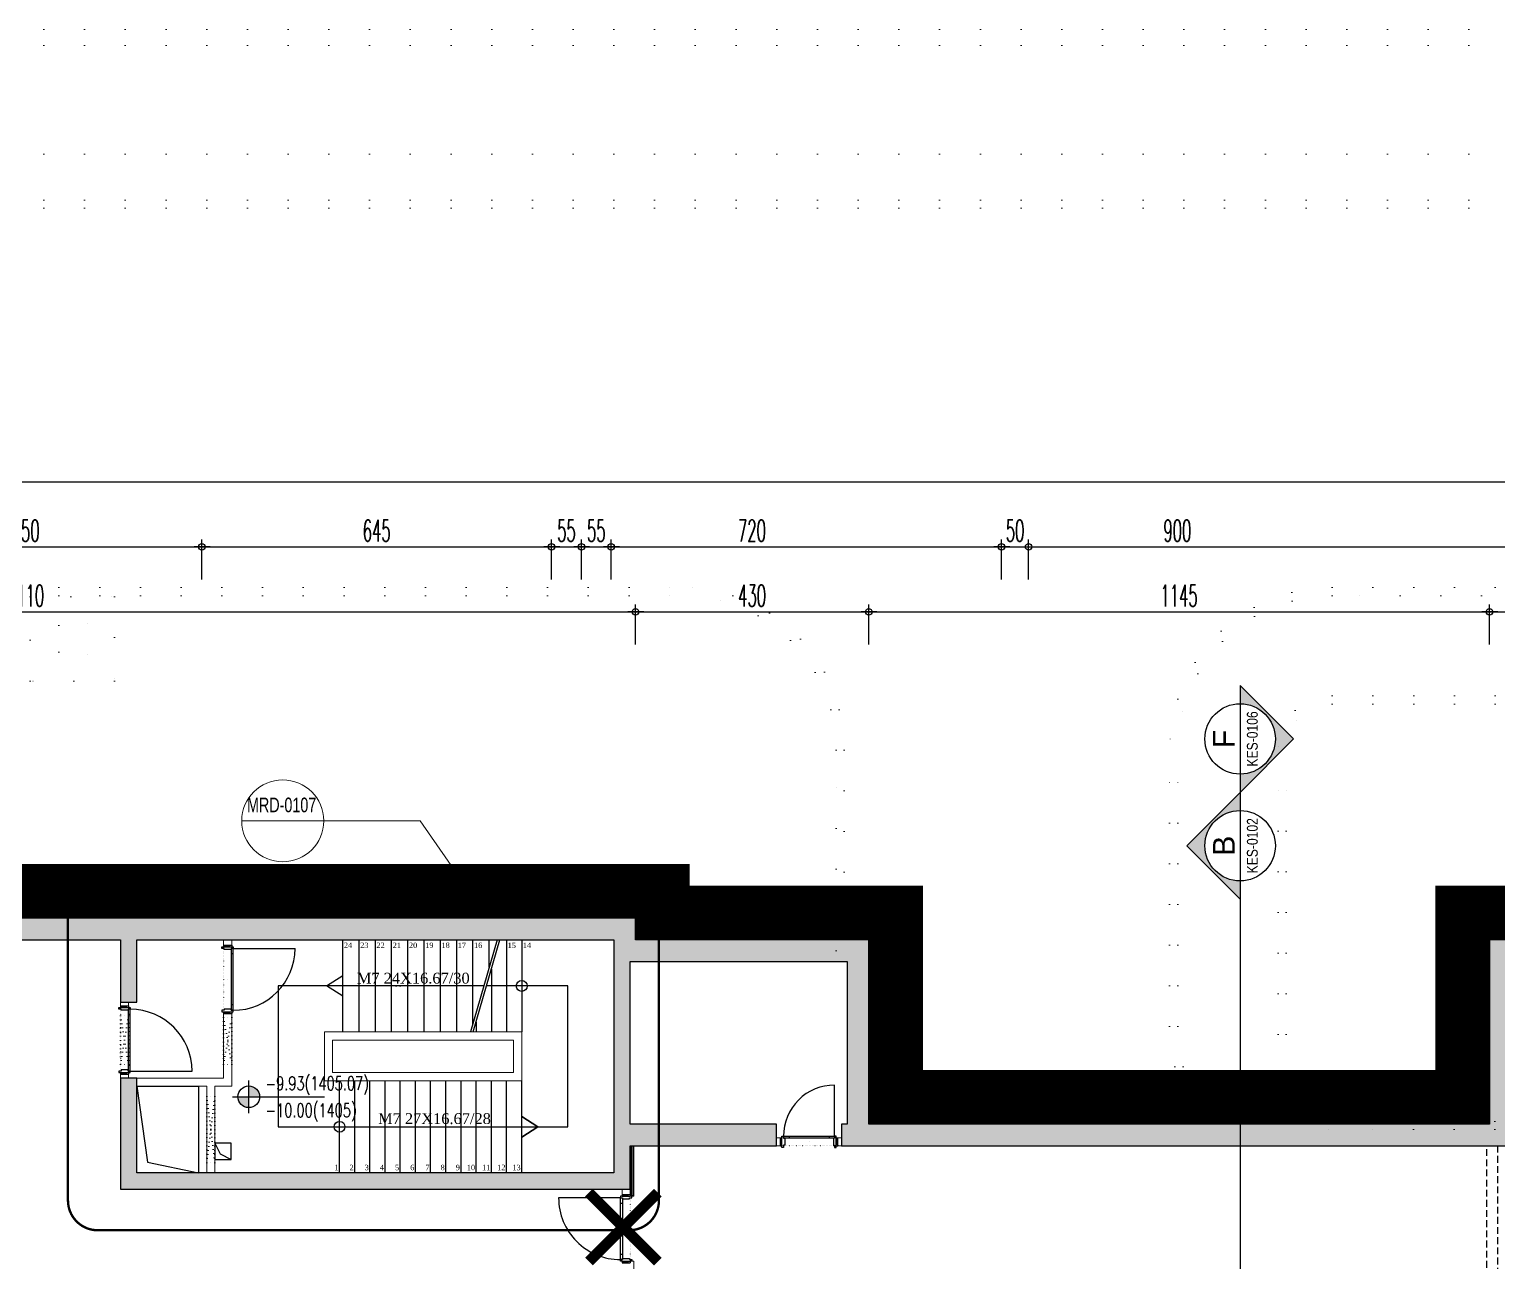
# Model space of a CAD drawing. Extents: x -5598 to 26293, y -3808 to 13850.
# Drawn here: x 4707 to 7415, y 11576 to 13850 of the extents above; entities that cross this region are included whole.
import ezdxf
from ezdxf.enums import TextEntityAlignment as Align

# ---------------------------------------------------------------- set-up
doc = ezdxf.new("R2010")
doc.units = 0
doc.header["$LTSCALE"] = 100
doc.header["$MEASUREMENT"] = 0
for name, pattern in [('DOT', [0.25, 0, -0.25]), ('HIDDEN', [0.375, 0.25, -0.125]), ('HIDDEN2', [4.7625, 3.175, -1.5875])]:
    doc.linetypes.add(name, pattern=pattern)
for name, color, linetype in [('GOR', 7, 'Continuous'), ('IZ', 7, 'Continuous'), ('KA-PEN-3 @ 1', 5, 'Continuous'), ('KA-PEN-5 @ 1', 5, 'Continuous'), ('KOLON', 7, 'Continuous'), ('KOR KASA', 1, 'Continuous'), ('KOT', 7, 'Continuous'), ('MERD', 7, 'Continuous'), ('OLCU DIS', 7, 'Continuous'), ('SOLID', 7, 'Continuous'), ('TARAMA', 7, 'Continuous'), ('YANGIN_OK', 7, 'Continuous'), ('YAZI', 7, 'Continuous')]:
    doc.layers.add(name, color=color, linetype=linetype)
for name, color, linetype, lineweight in [('Y-DETAIL NUMBER', 140, 'Continuous', 18), ('Y-DUVAR ALCIPAN', 94, 'Continuous', 20), ('Y-DUVAR GAZBETON', 161, 'Continuous', 20), ('YOLLAR', 7, 'Continuous', 15)]:
    doc.layers.add(name, color=color, linetype=linetype, lineweight=lineweight)
doc.styles.add('ARIAL', font='arial.ttf', dxfattribs={"width": 0.7})
doc.styles.add('OLC-50', font='romans.shx', dxfattribs={"width": 0.5, "height": 0.15})
doc.styles.add('olcu', font='romans.shx', dxfattribs={"width": 0.5})
doc.styles.add('style5', font='', dxfattribs={"height": 12})
doc.styles.add('YAZI', font='times.ttf')
doc.styles.get('style5').set_extended_font_data('Haettenschweiler', bold=True)
doc.linetypes.add('BATTING', pattern='A,0.00254,-2.54,[134,ltypeshp.shx,S=2.54,R=0,X=-2.54,Y=0],-5.08,[134,ltypeshp.shx,S=2.54,R=180,X=2.54,Y=0],-2.54', length=10.16254)
doc.dimstyles.new('1-200', dxfattribs={"dimtxt": 40, "dimasz": 2, "dimexe": 0, "dimexo": 0, "dimgap": 10, "dimtad": 1, "dimdec": 4, "dimrnd": 0.1, "dimzin": 9, "dimdsep": 46, "dimtxsty": 'olcu', "dimblk1": 'SOL', "dimblk2": 'SAG', "dimsah": 1, "dimcen": 0, "dimse1": 1, "dimse2": 1, "dimclre": 13, "dimadec": 0, "dimazin": 0, "dimtfac": 1, "dimtdec": 4, "dimtix": 1, "dimtmove": 2, "dimatfit": 2, "dimldrblk": 'SOL', "dimfxl": 0, "dimtolj": 1, "dimarcsym": 0})
pattern_1 = [(45, (-5880, -12320), (-17.67767, 17.67767), []), (45, (-5862.322, -12320), (-17.67767, 17.67767), [12.5, -6.25])]

# ---------------------------------------------------------------- blocks, each defined once
blk = doc.blocks.new('*U566')
h = blk.add_hatch(color=256)
edge = h.paths.add_edge_path()
edge.add_arc((0, 0), 0.65, 0, 180)
edge.add_line((-0.65, 0), (-0.985, 0))
edge.add_line((-0.985, 0), (0, 0.985))
edge.add_line((0, 0.985), (0.985, 0))
edge.add_line((0.985, 0), (0.65, 0))
for p, q in [((0, 0.985), (-0.985, 0)), ((0, 0.985), (0.985, 0)), ((0.985, 0), (-0.985, 0))]:
    blk.add_line(p, q)
at = {"linetype": 'HIDDEN2', "ltscale": 0.2}
blk.add_line((-0.985, 0), (-8.523, 0), dxfattribs=at)
blk.add_circle((0, 0), 0.65)
at = {"style": 'ARIAL'}
blk.add_attdef('A', text='', height=0.4, dxfattribs=at).set_placement((0, 0.3), align=Align.MIDDLE_CENTER)
at = {"style": 'ARIAL', "width": 0.8}
blk.add_attdef('AL134', text='', height=0.2, dxfattribs=at).set_placement((0, -0.225), align=Align.MIDDLE_CENTER)
blk = doc.blocks.new('*U565')
h = blk.add_hatch(color=256)
edge = h.paths.add_edge_path()
edge.add_arc((0, 0), 0.65, 180, 360, ccw=False)
edge.add_line((-0.65, 0), (-0.985, 0))
edge.add_line((-0.985, 0), (0, -0.985))
edge.add_line((0, -0.985), (0.985, 0))
edge.add_line((0.985, 0), (0.65, 0))
at = {"linetype": 'HIDDEN2', "ltscale": 0.2}
blk.add_line((-0.985, 0), (-8.523, 0), dxfattribs=at)
for p, q in [((0.985, 0), (-0.985, 0)), ((0, -0.985), (-0.985, 0)), ((0, -0.985), (0.985, 0))]:
    blk.add_line(p, q)
blk.add_circle((0, 0), 0.65)
at = {"style": 'ARIAL'}
blk.add_attdef('A', text='', height=0.4, dxfattribs=at).set_placement((0, 0.3), align=Align.MIDDLE_CENTER)
at = {"style": 'ARIAL', "width": 0.8}
blk.add_attdef('AL134', text='', height=0.2, dxfattribs=at).set_placement((0, -0.225), align=Align.MIDDLE_CENTER)
blk = doc.blocks.new('KESIT YERLERI')
at = {"layer": 'YAZI', "color": 7, "xscale": 100, "yscale": 100, "zscale": 100, "rotation": 90}
for name, p, values in [('*U565', (10235, 20920.4), {'A': 'F', 'AL134': 'KES-0106'}), ('*U566', (10235, 20723.4), {'A': 'B', 'AL134': 'KES-0102'})]:
    blk.add_blockref(name, p, dxfattribs=at).add_auto_attribs(values)
blk = doc.blocks.new('X')
at = {"color": 24, "true_color": 0xa02828, "const_width": 20}
for points in [[(-63.6, 63.6), (63.6, -63.6)], [(-63.6, -63.6), (63.6, 63.6)]]:
    blk.add_lwpolyline(points, dxfattribs=at)
blk = doc.blocks.new('*U550')
at = {"color": 0, "linetype": 'ByBlock', "ltscale": 3}
for p, q in [((14849.9, 1530), (-5410.1, 1530)), ((14849.9, 1500), (-5410.1, 1500)), ((14849.9, 1300), (-5410.1, 1300)), ((14849.9, 1215), (-5410.1, 1215)), ((14849.9, 1200), (-5410.1, 1200)), ((-2245, 500), (30, 500)), ((1230, 500), (7363, 500)), ((-2245, 485), (30, 485)), ((-1171.7, 327.6, -140117.5), (-1016.2, 482.9, -140117.5)), ((-1171.7, 482.9, -140117.5), (-1016.2, 327.6, -140117.5)), ((7363, 485), (1230, 485)), ((315, -170), (315, 200)), ((330, 200), (330, -170)), ((930, -310), (930, 200)), ((945, -310), (945, 200))]:
    blk.add_line(p, q, dxfattribs=at)
at = {"color": 16, "linetype": 'ByBlock', "ltscale": 3}
for p, q in [((1230, 300), (7363, 300)), ((1230, 285), (7363, 285)), ((1130, -400), (1130, 200)), ((1145, -400), (1145, 200)), ((1530, -485), (1230, -485)), ((1530, -500), (1230, -500))]:
    blk.add_line(p, q, dxfattribs=at)
at = {"color": 0, "linetype": 'ByBlock', "ltscale": 3, "elevation": -140117.5}
blk.add_lwpolyline([(-1171.7, 482.9), (-1016.2, 482.9), (-1016.2, 327.6), (-1171.7, 327.6)], close=True, dxfattribs=at)
at = {"color": 0, "linetype": 'ByBlock', "ltscale": 3}
for centre, radius, start, end in [((30, 200), 300, 360, 90), ((1230, 200), 300, 90, 180), ((30, 200), 285, 0, 90), ((1230, 200), 285, 90, 180), ((1230, -310), 300, 180, 216.8699), ((1230, -310), 285, 180, 219.1668)]:
    blk.add_arc(centre, radius, start, end, dxfattribs=at)
at = {"color": 16, "linetype": 'ByBlock', "ltscale": 3}
for centre, radius, start, end in [((1230, 200), 100, 90, 180), ((1230, 200), 85, 90, 180), ((1230, -400), 100, 180, 270), ((1230, -400), 85, 180, 270)]:
    blk.add_arc(centre, radius, start, end, dxfattribs=at)
blk = doc.blocks.new('DETAYNO4-200')
at = {"layer": 'Y-DETAIL NUMBER'}
for p, q in [((-107976.8, -237574.8), (-107576.8, -237574.8)), ((-107576.8, -237574.8), (-107105.9, -237574.8))]:
    blk.add_line(p, q, dxfattribs=at)
blk.add_circle((-107776.8, -237574.8), 200, dxfattribs=at)
at = {"layer": 'Y-DETAIL NUMBER', "style": 'style5'}
for tag, p in [('CIZIMNO', (-107776.8, -237564.8)), ('PAFTANO', (-107776.8, -237702.7))]:
    blk.add_attdef(tag, text='', height=120, dxfattribs=at).set_placement(p, align=Align.CENTER)
blk = doc.blocks.new('*U91')
at = {"layer": 'KOR KASA'}
for p, q in [((0, 126), (15, 126)), ((15, 126), (15, 123)), ((0, 3), (0, 0)), ((0, 3), (15, 3)), ((15, 3), (15, 0))]:
    blk.add_line(p, q, dxfattribs=at)
for points in [[(15, 126), (0, 123)], [(0, 126), (15, 123)], [(0, 126), (0, 123)], [(0, 123), (15, 123)], [(15, 3), (0, 0)], [(0, 3), (15, 0)], [(0, 0), (15, 0)]]:
    blk.add_lwpolyline(points, dxfattribs=at)
blk = doc.blocks.new('*U245')
at = {"color": 0, "linetype": 'DOT', "ltscale": 0.1}
blk.add_line((-120, 15), (0, 15), dxfattribs=at)
at = {"color": 0, "lineweight": -2}
for p, q in [((-107, -3), (-107, 1)), ((-60, 7.5), (-60, 7.5)), ((-13.1, -3), (-13.1, 1)), ((-117, -3), (-117, -117))]:
    blk.add_line(p, q, dxfattribs=at)
for points in [[(-120, 0), (-120, -3), (-117, -3), (-117, 1), (-115, 1), (-115, 14), (-117, 14), (-117, 18), (-120, 18), (-120, 15)], [(0, 0), (0, -3), (-3, -3), (-3, 1), (-5, 1), (-5, 14), (-3, 14), (-3, 18), (0, 18), (0, 15)]]:
    blk.add_lwpolyline(points, dxfattribs=at)
blk.add_lwpolyline([(-117, -3), (-117, 1), (-3, 1), (-3, -3)], close=True, dxfattribs=at)
blk.add_arc((-117, -3), 114, 270, 0, dxfattribs=at)
at = {"style": 'OLC-50', "width": 0.5, "flags": 1}
for tag, p in [('K-NO', (-182.8, -83.8)), ('K-KANRENK', (-2.3, -88.8)), ('K-BLOK', (-183.4, -120.6)), ('K-KASRENK', (-1.2, -126.7)), ('K-KAT', (-184.3, -156)), ('K-TAMACILMA', (-2.8, -165.7)), ('K-MAHALKOD', (-183.3, -194)), ('K-FOTOSEL', (-1.8, -201.7)), ('K-MAHALAD', (-184.8, -233)), ('K-HERMETIK', (0.1, -236.3)), ('K-ACILISYON', (-183.8, -268.9)), ('K-HIDROLIK', (-2.2, -270.2)), ('K-YANGIN', (-181.9, -303.5)), ('K-KART', (-0.4, -303.8)), ('K-KANATTIP', (-184.2, -337.4)), ('K-BAND', (-1.8, -345.7)), ('K-KANATMALZ', (-182.4, -371.1)), ('K-MENFEZ', (0.1, -380.3)), ('K-KASAMALZ', (-181.4, -410.1)), ('K-PBAR', (-2.2, -414.1)), ('K-KASATIP', (-182, -446.8)), ('K-ELEKTRIKLI', (-0.4, -447.8)), ('K-DUVAR', (-182, -485.2)), ('K-TIP', (-0.4, -486.4)), ('K-REZ1', (-0.4, -524.3)), ('K-REZ2', (-0.4, -560.8)), ('K-REZ3', (-0.4, -600.7))]:
    blk.add_attdef(tag, p, '', height=30, dxfattribs=at)
blk = doc.blocks.new('KOT-PL(TEMIZ&KABA)')
at = {"layer": 'KOT', "linetype": 'Continuous', "lineweight": -3}
h = blk.add_hatch(color=7, dxfattribs=at)
h.paths.add_polyline_path([(0, 0), (0.2, 0, 0.414214), (0, 0.2)])
h.paths.add_polyline_path([(0, 0), (-0.2, 0, 0.414214), (0, -0.2)])
at = {"layer": 'KOT', "color": 7, "lineweight": -3}
for p, q in [((0, -0.3), (0, 0.3)), ((-0.3, 0), (1.4, 0))]:
    blk.add_line(p, q, dxfattribs=at)
at = {"layer": 'KOT', "color": 7, "linetype": 'Continuous', "lineweight": -3}
blk.add_circle((0, 0), 0.2, dxfattribs=at)
at = {"layer": 'KOT', "color": 7, "linetype": 'Continuous', "lineweight": -3, "style": 'olcu', "width": 0.7}
for tag, p in [('KOTTEMIZ', (0.31, 0.122)), ('KOTKABA', (0.31, -0.373))]:
    blk.add_attdef(tag, p, '', height=0.25, dxfattribs=at)
blk = doc.blocks.new('*U524')
at = {"color": 0, "lineweight": -2}
for p, q in [((-117, 18), (-117, 132)), ((-107, 18), (-107, 14)), ((-60, 7.5), (-60, 7.5)), ((-13.1, 18), (-13.1, 14))]:
    blk.add_line(p, q, dxfattribs=at)
at = {"color": 0, "linetype": 'DOT', "ltscale": 0.1}
blk.add_line((-120, 0), (0, 0), dxfattribs=at)
at = {"color": 0, "lineweight": -2}
for points in [[(-120, 15), (-120, 18), (-117, 18), (-117, 14), (-115, 14), (-115, 1), (-117, 1), (-117, -3), (-120, -3), (-120, 0)], [(0, 15), (0, 18), (-3, 18), (-3, 14), (-5, 14), (-5, 1), (-3, 1), (-3, -3), (0, -3), (0, 0)]]:
    blk.add_lwpolyline(points, dxfattribs=at)
blk.add_lwpolyline([(-117, 18), (-117, 14), (-3, 14), (-3, 18)], close=True, dxfattribs=at)
blk.add_arc((-117, 18), 114, 0, 90, dxfattribs=at)
at = {"style": 'OLC-50', "width": 0.5, "flags": 1}
for tag, p in [('K-NO', (-182.8, -83.8)), ('K-KANRENK', (-2.3, -88.8)), ('K-BLOK', (-183.4, -120.6)), ('K-KASRENK', (-1.2, -126.7)), ('K-KAT', (-184.3, -156)), ('K-TAMACILMA', (-2.8, -165.7)), ('K-MAHALKOD', (-183.3, -194)), ('K-FOTOSEL', (-1.8, -201.7)), ('K-MAHALAD', (-184.8, -233)), ('K-HERMETIK', (0.1, -236.3)), ('K-ACILISYON', (-183.8, -268.9)), ('K-HIDROLIK', (-2.2, -270.2)), ('K-YANGIN', (-181.9, -303.5)), ('K-KART', (-0.4, -303.8)), ('K-KANATTIP', (-184.2, -337.4)), ('K-BAND', (-1.8, -345.7)), ('K-KANATMALZ', (-182.4, -371.1)), ('K-MENFEZ', (0.1, -380.3)), ('K-KASAMALZ', (-181.4, -410.1)), ('K-PBAR', (-2.2, -414.1)), ('K-KASATIP', (-182, -446.8)), ('K-ELEKTRIKLI', (-0.4, -447.8)), ('K-DUVAR', (-182, -485.2)), ('K-TIP', (-0.4, -486.4)), ('K-REZ1', (-0.4, -524.3)), ('K-REZ2', (-0.4, -560.8)), ('K-REZ3', (-0.4, -600.7))]:
    blk.add_attdef(tag, p, '', height=30, dxfattribs=at)
blk = doc.blocks.new('*U522')
at = {"color": 0, "lineweight": -2}
for p, q in [((-3, 18), (-3, 132)), ((-107, 18), (-107, 14)), ((-60, 7.5), (-60, 7.5)), ((-13.1, 18), (-13.1, 14))]:
    blk.add_line(p, q, dxfattribs=at)
at = {"color": 0, "linetype": 'DOT', "ltscale": 0.1}
blk.add_line((-120, 0), (0, 0), dxfattribs=at)
at = {"color": 0, "lineweight": -2}
for points in [[(-120, 15), (-120, 18), (-117, 18), (-117, 14), (-115, 14), (-115, 1), (-117, 1), (-117, -3), (-120, -3), (-120, 0)], [(0, 15), (0, 18), (-3, 18), (-3, 14), (-5, 14), (-5, 1), (-3, 1), (-3, -3), (0, -3), (0, 0)]]:
    blk.add_lwpolyline(points, dxfattribs=at)
blk.add_lwpolyline([(-117, 18), (-117, 14), (-3, 14), (-3, 18)], close=True, dxfattribs=at)
blk.add_arc((-3, 18), 114, 90, 180, dxfattribs=at)
at = {"style": 'OLC-50', "width": 0.5, "flags": 1}
for tag, p in [('K-NO', (-182.8, -83.8)), ('K-KANRENK', (-2.3, -88.8)), ('K-BLOK', (-183.4, -120.6)), ('K-KASRENK', (-1.2, -126.7)), ('K-KAT', (-184.3, -156)), ('K-TAMACILMA', (-2.8, -165.7)), ('K-MAHALKOD', (-183.3, -194)), ('K-FOTOSEL', (-1.8, -201.7)), ('K-MAHALAD', (-184.8, -233)), ('K-HERMETIK', (0.1, -236.3)), ('K-ACILISYON', (-183.8, -268.9)), ('K-HIDROLIK', (-2.2, -270.2)), ('K-YANGIN', (-181.9, -303.5)), ('K-KART', (-0.4, -303.8)), ('K-KANATTIP', (-184.2, -337.4)), ('K-BAND', (-1.8, -345.7)), ('K-KANATMALZ', (-182.4, -371.1)), ('K-MENFEZ', (0.1, -380.3)), ('K-KASAMALZ', (-181.4, -410.1)), ('K-PBAR', (-2.2, -414.1)), ('K-KASATIP', (-182, -446.8)), ('K-ELEKTRIKLI', (-0.4, -447.8)), ('K-DUVAR', (-182, -485.2)), ('K-TIP', (-0.4, -486.4)), ('K-REZ1', (-0.4, -524.3)), ('K-REZ2', (-0.4, -560.8)), ('K-REZ3', (-0.4, -600.7))]:
    blk.add_attdef(tag, p, '', height=30, dxfattribs=at)
blk = doc.blocks.new('*U521')
at = {"color": 0, "linetype": 'DOT', "ltscale": 0.1}
blk.add_line((-100, 15), (0, 15), dxfattribs=at)
at = {"color": 0, "lineweight": -2}
for p, q in [((-87, -3), (-87, 1)), ((-50, 7.5), (-50, 7.5)), ((-13, -3), (-13, 1)), ((-97, -3), (-97, -97))]:
    blk.add_line(p, q, dxfattribs=at)
for points in [[(-100, 0), (-100, -3), (-97, -3), (-97, 1), (-95, 1), (-95, 14), (-97, 14), (-97, 18), (-100, 18), (-100, 15)], [(0, 0), (0, -3), (-3, -3), (-3, 1), (-5, 1), (-5, 14), (-3, 14), (-3, 18), (0, 18), (0, 15)]]:
    blk.add_lwpolyline(points, dxfattribs=at)
blk.add_lwpolyline([(-97, -3), (-97, 1), (-3, 1), (-3, -3)], close=True, dxfattribs=at)
blk.add_arc((-97, -3), 94, 270, 0, dxfattribs=at)
at = {"style": 'OLC-50', "width": 0.5, "flags": 1}
for tag, p in [('K-NO', (-172.8, -83.8)), ('K-KANRENK', (7.7, -88.8)), ('K-BLOK', (-173.4, -120.6)), ('K-KASRENK', (8.8, -126.7)), ('K-KAT', (-174.3, -156)), ('K-TAMACILMA', (7.2, -165.7)), ('K-MAHALKOD', (-173.3, -194)), ('K-FOTOSEL', (8.2, -201.7)), ('K-MAHALAD', (-174.8, -233)), ('K-HERMETIK', (10.1, -236.3)), ('K-ACILISYON', (-173.8, -268.9)), ('K-HIDROLIK', (7.8, -270.2)), ('K-YANGIN', (-171.9, -303.5)), ('K-KART', (9.6, -303.8)), ('K-KANATTIP', (-174.2, -337.4)), ('K-BAND', (8.2, -345.7)), ('K-KANATMALZ', (-172.4, -371.1)), ('K-MENFEZ', (10.1, -380.3)), ('K-KASAMALZ', (-171.4, -410.1)), ('K-PBAR', (7.8, -414.1)), ('K-KASATIP', (-172, -446.8)), ('K-ELEKTRIKLI', (9.6, -447.8)), ('K-DUVAR', (-172, -485.2)), ('K-TIP', (9.6, -486.4)), ('K-REZ1', (9.6, -524.3)), ('K-REZ2', (9.6, -560.8)), ('K-REZ3', (9.6, -600.7))]:
    blk.add_attdef(tag, p, '', height=30, dxfattribs=at)
blk = doc.blocks.new('*U93')
at = {"layer": 'KOR KASA'}
for p, q in [((0, 126), (15, 126)), ((15, 126), (15, 123)), ((0, 23), (0, 20)), ((0, 23), (15, 23)), ((15, 23), (15, 20))]:
    blk.add_line(p, q, dxfattribs=at)
for points in [[(15, 126), (0, 123)], [(0, 126), (15, 123)], [(0, 126), (0, 123)], [(0, 123), (15, 123)], [(15, 23), (0, 20)], [(0, 23), (15, 20)], [(0, 20), (15, 20)]]:
    blk.add_lwpolyline(points, dxfattribs=at)
blk = doc.blocks.new('TASIYICI SISTEM (1.BODRUM KAT)')
at = {"layer": 'TARAMA'}
h = blk.add_hatch(dxfattribs=at)
h.set_pattern_fill('ANSI33', color=253, scale=100)
h.set_pattern_definition(pattern_1)
h.paths.add_polyline_path([(14455, -490), (14410, -490), (14410, -190), (14810, -190), (14810, -490), (14765, -490), (14765, -530), (14890, -530), (14890, -1480), (15145, -1480), (15145, -1450), (14920, -1450), (14920, -530), (15350, -530), (15350, -4295.5), (15370, -4340.5), (15390, -4295.5), (15390, -490), (14850, -490), (14850, -150), (14370, -150), (14370, -490), (9600, -490), (9600, -150), (9120, -150), (9120, -490), (7560, -490), (7560, -150), (7080, -150), (7080, -490), (6625, -490), (6625, -150), (5645, -150), (5645, -490), (5200, -490), (5200, -150), (4720, -150), (4720, -490), (2000, -490), (2000, -150), (1520, -150), (1520, -490), (375, -490), (375, -150), (-55, -150), (-55, -110), (-2165, -110), (-2165, -20), (-3305, -20), (-3305, 320), (-3910, 320), (-3910, -20), (-4940, -20), (-4940, 320), (-5610, 320), (-5610, -20), (-6080, -20), (-6080, -60), (-5525, -60), (-5525, -20), (-5570, -20), (-5570, 280), (-5170, 280), (-5170, -20), (-5215, -20), (-5215, -60), (-5110, -60), (-5110, -20), (-5145, -20), (-5145, 280), (-4980, 280), (-4980, -20), (-5020, -20), (-5020, -60), (-3825, -60), (-3825, -20), (-3870, -20), (-3870, 280), (-3470, 280), (-3470, -20), (-3515, -20), (-3515, -60), (-3445, -60), (-3445, -20), (-3445, 280), (-3345, 280), (-3345, -60), (-2225, -60), (-2225, -190), (-2095, -190), (-2095, -150), (-1385, -150), (-1385, -265), (-1355, -265), (-1355, -150), (-1005, -150), (-1005, -265), (-975, -265), (-975, -150), (-95, -150), (-95, -580), (-975, -580), (-975, -405), (-1005, -405), (-1005, -610), (-65, -610), (-65, -530), (205, -530), (205, -490), (-65, -490), (-65, -190), (335, -190), (335, -490), (325, -490), (325, -530), (1605, -530), (1605, -490), (1560, -490), (1560, -190), (1960, -190), (1960, -490), (1915, -490), (1915, -530), (4805, -530), (4805, -490), (4760, -490), (4760, -190), (5160, -190), (5160, -490), (5115, -490), (5115, -530), (6445, -530), (6445, -490), (5685, -490), (5685, -190), (6585, -190), (6585, -530), (7165, -530), (7165, -490), (7120, -490), (7120, -190), (7520, -190), (7520, -490), (7475, -490), (7475, -530), (9205, -530), (9205, -490), (9160, -490), (9160, -190), (9560, -190), (9560, -490), (9515, -490), (9515, -530), (14455, -530)])
h = blk.add_hatch(dxfattribs=at)
h.set_pattern_fill('ANSI33', color=253, scale=100)
h.set_pattern_definition(pattern_1)
h.paths.add_polyline_path([(-1355, -150), (-1005, -150)])
at = {"layer": 'GOR', "color": 6, "ltscale": 0.5}
for points in [[(-975, -420), (-955, -560), (-861, -580)], [(-831, -525), (-821, -545), (-801, -555)]]:
    blk.add_lwpolyline(points, dxfattribs=at)
at = {"layer": 'GOR', "color": 6}
blk.add_lwpolyline([(-975, -420), (-861, -420), (-861, -580), (-975, -580)], close=True, dxfattribs=at)
at = {"layer": 'GOR', "color": 6, "ltscale": 0.5}
blk.add_lwpolyline([(-831, -525), (-831, -555), (-801, -555), (-801, -525)], close=True, dxfattribs=at)
at = {"layer": 'IZ', "color": 9, "linetype": 'HIDDEN', "ltscale": 0.5}
blk.add_lwpolyline([(1515, -980), (1515, -530), (1535, -530), (1535, -980)], close=True, dxfattribs=at)
at = {"layer": 'KOLON', "color": 4}
for points in [[(6625, -150), (5645, -150), (5645, -490), (5200, -490), (5200, -150), (4720, -150), (4720, -490), (2000, -490), (2000, -150), (1520, -150), (1520, -490), (375, -490), (375, -150), (-55, -150), (-55, -110), (-2165, -110)], [(-1355, -150), (-1005, -150), (-1005, -265), (-975, -265), (-975, -150), (-95, -150), (-95, -580), (-975, -580), (-975, -405), (-1005, -405), (-1005, -610), (-65, -610), (-65, -530), (205, -530), (205, -490), (-65, -490), (-65, -190), (335, -190), (335, -490), (325, -490), (325, -530), (1605, -530)]]:
    blk.add_lwpolyline(points, dxfattribs=at)
at = {"layer": 'MERD', "color": 6}
for p, q in [((-595, -320), (-595, -150)), ((-565, -320), (-565, -150)), ((-535, -320), (-535, -150)), ((-505, -320), (-505, -150)), ((-475, -320), (-475, -150)), ((-445, -320), (-445, -150)), ((-415, -320), (-415, -150)), ((-385, -320), (-385, -150)), ((-310.4, -150), (-359.3, -320)), ((-355, -305.1), (-355, -150)), ((-354.3, -320), (-305.4, -150)), ((-325, -200.7), (-325, -150)), ((-293, -150), (-293, -320)), ((-265, -150), (-265, -320)), ((-321, -204.2), (-321, -320)), ((-349, -301.6), (-349, -320)), ((-601, -580), (-601, -410)), ((-573, -580), (-573, -410)), ((-545, -580), (-545, -410)), ((-517, -580), (-517, -410)), ((-489, -580), (-489, -410)), ((-461, -580), (-461, -410)), ((-433, -580), (-433, -410)), ((-405, -580), (-405, -410)), ((-377, -580), (-377, -410)), ((-349, -580), (-349, -410)), ((-321, -580), (-321, -410)), ((-293, -580), (-293, -410)), ((-265, -580), (-265, -410))]:
    blk.add_line(p, q, dxfattribs=at)
for points in [[(-595, -254.2), (-625, -235), (-595, -215.8)], [(-334.9, -235), (-714, -235), (-714, -495), (-180, -495), (-180, -235), (-329.9, -235)]]:
    blk.add_lwpolyline(points, dxfattribs=at)
at = {"layer": 'MERD', "color": 6, "linetype": 'DOT', "ltscale": 0.3}
blk.add_lwpolyline([(-489.2, -235), (-505, -235)], dxfattribs=at)
at = {"layer": 'MERD', "color": 6}
blk.add_lwpolyline([(-265, -475.8), (-235, -495), (-265, -514.2), (-235, -495)], close=True, dxfattribs=at)
for centre in [(-265, -235), (-601, -495)]:
    blk.add_circle(centre, 10, dxfattribs=at)
at = {"layer": 'Y-DUVAR GAZBETON'}
for p, q in [((-815, -160), (-815, -150)), ((-800, -160), (-815, -160)), ((-800, -160), (-800, -150)), ((-1005, -272), (-1005, -265)), ((-990, -272), (-990, -265)), ((-990, -272), (-1005, -272)), ((-800, -286), (-815, -286)), ((-815, -405), (-815, -286)), ((-800, -420), (-800, -286)), ((-1005, -405), (-1005, -398)), ((-990, -398), (-1005, -398)), ((-990, -405), (-990, -398)), ((-815, -405), (-975, -405)), ((-846, -420), (-975, -420)), ((-846, -580), (-846, -420)), ((-831, -580), (-831, -420)), ((-800, -420), (-831, -420)), ((212, -515), (205, -515)), ((212, -530), (205, -530)), ((212, -515), (212, -530)), ((325, -515), (318, -515)), ((318, -515), (318, -530)), ((325, -530), (318, -530))]:
    blk.add_line(p, q, dxfattribs=at)
at = {"layer": 'Y-DUVAR GAZBETON', "linetype": 'DOT', "ltscale": 0.3}
for p, q in [((-1005, -380), (-990, -290)), ((-1005, -290), (-990, -380)), ((-815, -380), (-800, -293)), ((-815, -293), (-800, -380)), ((-846, -561.2), (-831, -438.8)), ((-846, -438.8), (-831, -561.2))]:
    blk.add_line(p, q, dxfattribs=at)
for points in [[(-1005, -290), (-1005, -380), (-990, -380), (-990, -290)], [(-815, -293), (-815, -380), (-800, -380), (-800, -293)], [(-831, -561.2), (-831, -438.8), (-846, -438.8), (-846, -561.2)]]:
    blk.add_lwpolyline(points, close=True, dxfattribs=at)
at = {"layer": 'Y-DUVAR GAZBETON'}
for points in [[(-629, -410), (-265, -410), (-265, -320), (-629, -320)], [(-614, -395), (-280, -395), (-280, -335), (-614, -335)]]:
    blk.add_lwpolyline(points, close=True, dxfattribs=at)
at = {"layer": 'KA-PEN-3 @ 1', "rotation": 180}
blk.add_blockref('*U521', (215, -515), dxfattribs=at)
at = {"layer": 'KA-PEN-5 @ 1', "rotation": 270}
for name, p in [('*U524', (-815, -283)), ('*U522', (-1005, -395))]:
    blk.add_blockref(name, p, dxfattribs=at)
at = {"layer": 'KOR KASA'}
for p in [(-815, -286), (-1005, -398)]:
    blk.add_blockref('*U91', p, dxfattribs=at)
at = {"layer": 'KOR KASA', "rotation": 90}
blk.add_blockref('*U93', (338, -530), dxfattribs=at)
at = {"layer": 'KOT', "xscale": 100, "yscale": 100, "zscale": 100}
blk.add_blockref('KOT-PL(TEMIZ&KABA)', (-768.5, -439.6), dxfattribs=at).add_auto_attribs({'KOTTEMIZ': '-9.93(1405.07)', 'KOTKABA': '-10.00(1405)'})
at = {"layer": 'YAZI', "color": 7, "style": 'YAZI'}
for s, p in [('24', (-593, -155)), ('23', (-563, -155)), ('22', (-533, -155)), ('21', (-503, -155)), ('20', (-473, -155)), ('19', (-443, -155)), ('18', (-413, -155)), ('17', (-383, -155)), ('16', (-353, -155)), ('15', (-291, -155)), ('14', (-263, -155))]:
    blk.add_text(s, height=10, dxfattribs=at).set_placement(p, align=Align.TOP_LEFT)
for s, p in [('M7 24X16.67/30', (-569.1, -230.7)), ('M7 27X16.67/28', (-530, -489.8))]:
    blk.add_text(s, height=20, rotation=360, dxfattribs=at).set_placement(p)
for s, p in [('1', (-603, -575)), ('2', (-575, -575)), ('3', (-547, -575)), ('4', (-519, -575)), ('5', (-491, -575)), ('6', (-463, -575)), ('7', (-435, -575)), ('8', (-407, -575)), ('9', (-379, -575)), ('10', (-351, -575)), ('11', (-323, -575)), ('12', (-295, -575)), ('13', (-267, -575))]:
    blk.add_text(s, height=10, dxfattribs=at).set_placement(p, align=Align.RIGHT)
blk = doc.blocks.new('SOL')
at = {"color": 0}
for p, q in [((0, 30), (0, -7)), ((7.6, 0), (-7, 0))]:
    blk.add_line(p, q, dxfattribs=at)
blk.add_circle((0, 0), 3, dxfattribs=at)
blk = doc.blocks.new('SAG')
at = {"color": 0}
for p, q in [((7.6, 0), (-7, 0)), ((0, -30), (0, 7))]:
    blk.add_line(p, q, dxfattribs=at)
blk.add_circle((0, 0), 3, dxfattribs=at)
blk = doc.blocks.new('*D375')
at = {"layer": 'OLCU DIS', "color": 0, "lineweight": -2, "transparency": 16777216}
blk.add_line((3717, 12775), (5823, 12775), dxfattribs=at)
at = {"layer": 'OLCU DIS', "color": 0, "lineweight": -2, "transparency": 16777216, "xscale": 2, "yscale": 2, "zscale": 2, "rotation": 180}
blk.add_blockref('SOL', (3715, 12775), dxfattribs=at)
at = {"layer": 'OLCU DIS', "color": 0, "lineweight": -2, "transparency": 16777216, "xscale": 2, "yscale": 2, "zscale": 2}
blk.add_blockref('SAG', (5825, 12775), dxfattribs=at)
at = {"layer": 'OLCU DIS', "color": 0, "transparency": 16777216, "insert": (4699.9, 12805), "char_height": 40, "attachment_point": 5, "style": 'olcu'}
blk.add_mtext('\\A1;2110', dxfattribs=at)
blk = doc.blocks.new('*D376')
at = {"layer": 'OLCU DIS', "color": 0, "lineweight": -2, "transparency": 16777216}
blk.add_line((5827, 12775), (6253, 12775), dxfattribs=at)
at = {"layer": 'OLCU DIS', "color": 0, "lineweight": -2, "transparency": 16777216, "xscale": 2, "yscale": 2, "zscale": 2, "rotation": 180}
blk.add_blockref('SOL', (5825, 12775), dxfattribs=at)
at = {"layer": 'OLCU DIS', "color": 0, "lineweight": -2, "transparency": 16777216, "xscale": 2, "yscale": 2, "zscale": 2}
blk.add_blockref('SAG', (6255, 12775), dxfattribs=at)
at = {"layer": 'OLCU DIS', "color": 0, "transparency": 16777216, "insert": (6040, 12805), "char_height": 40, "attachment_point": 5, "style": 'olcu'}
blk.add_mtext('\\A1;430', dxfattribs=at)
blk = doc.blocks.new('*D377')
at = {"layer": 'OLCU DIS', "color": 0, "lineweight": -2, "transparency": 16777216}
blk.add_line((6257, 12775), (7398, 12775), dxfattribs=at)
at = {"layer": 'OLCU DIS', "color": 0, "lineweight": -2, "transparency": 16777216, "xscale": 2, "yscale": 2, "zscale": 2, "rotation": 180}
blk.add_blockref('SOL', (6255, 12775), dxfattribs=at)
at = {"layer": 'OLCU DIS', "color": 0, "lineweight": -2, "transparency": 16777216, "xscale": 2, "yscale": 2, "zscale": 2}
blk.add_blockref('SAG', (7400, 12775), dxfattribs=at)
at = {"layer": 'OLCU DIS', "color": 0, "transparency": 16777216, "insert": (6827.5, 12805), "char_height": 40, "attachment_point": 5, "style": 'olcu'}
blk.add_mtext('\\A1;1145', dxfattribs=at)
blk = doc.blocks.new('*D378')
at = {"layer": 'OLCU DIS', "color": 0, "lineweight": -2, "transparency": 16777216}
blk.add_line((7402, 12775), (7878, 12775), dxfattribs=at)
at = {"layer": 'OLCU DIS', "color": 0, "lineweight": -2, "transparency": 16777216, "xscale": 2, "yscale": 2, "zscale": 2, "rotation": 180}
blk.add_blockref('SOL', (7400, 12775), dxfattribs=at)
at = {"layer": 'OLCU DIS', "color": 0, "lineweight": -2, "transparency": 16777216, "xscale": 2, "yscale": 2, "zscale": 2}
blk.add_blockref('SAG', (7880, 12775), dxfattribs=at)
at = {"layer": 'OLCU DIS', "color": 0, "transparency": 16777216, "insert": (7715.1, 12805), "char_height": 40, "attachment_point": 5, "style": 'olcu'}
blk.add_mtext('\\A1;480', dxfattribs=at)
blk = doc.blocks.new('*D406')
at = {"layer": 'OLCU DIS', "color": 0, "lineweight": -2, "transparency": 16777216}
blk.add_line((4377, 12895), (5023, 12895), dxfattribs=at)
at = {"layer": 'OLCU DIS', "color": 0, "lineweight": -2, "transparency": 16777216, "xscale": 2, "yscale": 2, "zscale": 2, "rotation": 180}
blk.add_blockref('SOL', (4375, 12895), dxfattribs=at)
at = {"layer": 'OLCU DIS', "color": 0, "lineweight": -2, "transparency": 16777216, "xscale": 2, "yscale": 2, "zscale": 2}
blk.add_blockref('SAG', (5025, 12895), dxfattribs=at)
at = {"layer": 'OLCU DIS', "color": 0, "transparency": 16777216, "insert": (4700, 12925), "char_height": 40, "attachment_point": 5, "style": 'olcu'}
blk.add_mtext('\\A1;650', dxfattribs=at)
blk = doc.blocks.new('*D407')
at = {"layer": 'OLCU DIS', "color": 0, "lineweight": -2, "transparency": 16777216}
blk.add_line((5027, 12895), (5668, 12895), dxfattribs=at)
at = {"layer": 'OLCU DIS', "color": 0, "lineweight": -2, "transparency": 16777216, "xscale": 2, "yscale": 2, "zscale": 2, "rotation": 180}
blk.add_blockref('SOL', (5025, 12895), dxfattribs=at)
at = {"layer": 'OLCU DIS', "color": 0, "lineweight": -2, "transparency": 16777216, "xscale": 2, "yscale": 2, "zscale": 2}
blk.add_blockref('SAG', (5670, 12895), dxfattribs=at)
at = {"layer": 'OLCU DIS', "color": 0, "transparency": 16777216, "insert": (5347.5, 12925), "char_height": 40, "attachment_point": 5, "style": 'olcu'}
blk.add_mtext('\\A1;645', dxfattribs=at)
blk = doc.blocks.new('*D408')
at = {"layer": 'OLCU DIS', "color": 0, "lineweight": -2, "transparency": 16777216}
blk.add_line((5672, 12895), (5723, 12895), dxfattribs=at)
at = {"layer": 'OLCU DIS', "color": 0, "lineweight": -2, "transparency": 16777216, "xscale": 2, "yscale": 2, "zscale": 2, "rotation": 180}
blk.add_blockref('SOL', (5670, 12895), dxfattribs=at)
at = {"layer": 'OLCU DIS', "color": 0, "lineweight": -2, "transparency": 16777216, "xscale": 2, "yscale": 2, "zscale": 2}
blk.add_blockref('SAG', (5725, 12895), dxfattribs=at)
at = {"layer": 'OLCU DIS', "color": 0, "transparency": 16777216, "insert": (5697.5, 12925), "char_height": 40, "attachment_point": 5, "style": 'olcu'}
blk.add_mtext('\\A1;55', dxfattribs=at)
blk = doc.blocks.new('*D409')
at = {"layer": 'OLCU DIS', "color": 0, "lineweight": -2, "transparency": 16777216}
blk.add_line((5727, 12895), (5778, 12895), dxfattribs=at)
at = {"layer": 'OLCU DIS', "color": 0, "lineweight": -2, "transparency": 16777216, "xscale": 2, "yscale": 2, "zscale": 2, "rotation": 180}
blk.add_blockref('SOL', (5725, 12895), dxfattribs=at)
at = {"layer": 'OLCU DIS', "color": 0, "lineweight": -2, "transparency": 16777216, "xscale": 2, "yscale": 2, "zscale": 2}
blk.add_blockref('SAG', (5780, 12895), dxfattribs=at)
at = {"layer": 'OLCU DIS', "color": 0, "transparency": 16777216, "insert": (5752.5, 12925), "char_height": 40, "attachment_point": 5, "style": 'olcu'}
blk.add_mtext('\\A1;55', dxfattribs=at)
blk = doc.blocks.new('*D410')
at = {"layer": 'OLCU DIS', "color": 0, "lineweight": -2, "transparency": 16777216}
blk.add_line((5782, 12895), (6498, 12895), dxfattribs=at)
at = {"layer": 'OLCU DIS', "color": 0, "lineweight": -2, "transparency": 16777216, "xscale": 2, "yscale": 2, "zscale": 2, "rotation": 180}
blk.add_blockref('SOL', (5780, 12895), dxfattribs=at)
at = {"layer": 'OLCU DIS', "color": 0, "lineweight": -2, "transparency": 16777216, "xscale": 2, "yscale": 2, "zscale": 2}
blk.add_blockref('SAG', (6500, 12895), dxfattribs=at)
at = {"layer": 'OLCU DIS', "color": 0, "transparency": 16777216, "insert": (6039.6, 12925), "char_height": 40, "attachment_point": 5, "style": 'olcu'}
blk.add_mtext('\\A1;720', dxfattribs=at)
blk = doc.blocks.new('*D411')
at = {"layer": 'OLCU DIS', "color": 0, "lineweight": -2, "transparency": 16777216}
blk.add_line((6500, 12895), (6550, 12895), dxfattribs=at)
at = {"layer": 'OLCU DIS', "color": 0, "transparency": 16777216, "insert": (6525, 12925), "char_height": 40, "attachment_point": 5, "style": 'olcu'}
blk.add_mtext('\\A1;50', dxfattribs=at)
blk = doc.blocks.new('*D412')
at = {"layer": 'OLCU DIS', "color": 0, "lineweight": -2, "transparency": 16777216}
blk.add_line((6552, 12895), (7448, 12895), dxfattribs=at)
at = {"layer": 'OLCU DIS', "color": 0, "lineweight": -2, "transparency": 16777216, "xscale": 2, "yscale": 2, "zscale": 2, "rotation": 180}
blk.add_blockref('SOL', (6550, 12895), dxfattribs=at)
at = {"layer": 'OLCU DIS', "color": 0, "lineweight": -2, "transparency": 16777216, "xscale": 2, "yscale": 2, "zscale": 2}
blk.add_blockref('SAG', (7450, 12895), dxfattribs=at)
at = {"layer": 'OLCU DIS', "color": 0, "transparency": 16777216, "insert": (6824.2, 12925), "char_height": 40, "attachment_point": 5, "style": 'olcu'}
blk.add_mtext('\\A1;900', dxfattribs=at)
blk = doc.blocks.new('*D438')
at = {"layer": 'OLCU DIS', "color": 0, "lineweight": -2, "transparency": 16777216}
blk.add_line((-2968, 13015), (21268, 13015), dxfattribs=at)
at = {"layer": 'OLCU DIS', "color": 0, "lineweight": -2, "transparency": 16777216, "xscale": 2, "yscale": 2, "zscale": 2, "rotation": 180}
blk.add_blockref('SOL', (-2970, 13015), dxfattribs=at)
at = {"layer": 'OLCU DIS', "color": 0, "lineweight": -2, "transparency": 16777216, "xscale": 2, "yscale": 2, "zscale": 2}
blk.add_blockref('SAG', (21270, 13015), dxfattribs=at)
at = {"layer": 'OLCU DIS', "color": 0, "transparency": 16777216, "insert": (9252.5, 13045), "char_height": 40, "attachment_point": 5, "style": 'olcu'}
blk.add_mtext('\\A1;24240', dxfattribs=at)
blk = doc.blocks.new('*D439')
at = {"layer": 'OLCU DIS', "color": 0, "lineweight": -2, "transparency": 16777216}
blk.add_line((21870, 12638), (21870, 12302), dxfattribs=at)
at = {"layer": 'OLCU DIS', "color": 0, "lineweight": -2, "transparency": 16777216, "xscale": 2, "yscale": 2, "zscale": 2}
for name, p, rotation in [('SOL', (21870, 12640), 90), ('SAG', (21870, 12300), 270)]:
    blk.add_blockref(name, p, dxfattribs=dict(at, rotation=rotation))
at = {"layer": 'OLCU DIS', "color": 0, "transparency": 16777216, "insert": (21840, 12470), "char_height": 40, "attachment_point": 5, "rotation": 90, "style": 'olcu'}
blk.add_mtext('\\A1;340', dxfattribs=at)
blk = doc.blocks.new('*D440')
at = {"layer": 'OLCU DIS', "color": 0, "lineweight": -2, "transparency": 16777216}
blk.add_line((21870, 12298), (21870, 12212), dxfattribs=at)
at = {"layer": 'OLCU DIS', "color": 0, "lineweight": -2, "transparency": 16777216, "xscale": 2, "yscale": 2, "zscale": 2}
for name, p, rotation in [('SOL', (21870, 12300), 90), ('SAG', (21870, 12210), 270)]:
    blk.add_blockref(name, p, dxfattribs=dict(at, rotation=rotation))
at = {"layer": 'OLCU DIS', "color": 0, "transparency": 16777216, "insert": (21840, 12255), "char_height": 40, "attachment_point": 5, "rotation": 90, "style": 'olcu'}
blk.add_mtext('\\A1;90', dxfattribs=at)
blk = doc.blocks.new('*D441')
at = {"layer": 'OLCU DIS', "color": 0, "lineweight": -2, "transparency": 16777216}
blk.add_line((21870, 12210), (21870, 12170), dxfattribs=at)
at = {"layer": 'OLCU DIS', "color": 0, "transparency": 16777216, "insert": (21840, 12190), "char_height": 40, "attachment_point": 5, "rotation": 90, "style": 'olcu'}
blk.add_mtext('\\A1;40', dxfattribs=at)

msp = doc.modelspace()

# ---------------------------------------------------------------- linework, layer by layer
at = {"layer": 'SOLID', "color": 251, "const_width": 100}
msp.add_lwpolyline([(3765.00004, 12260), (5875, 12260), (5875, 12220), (6305, 12220), (6305, 11880), (7350, 11880), (7350, 12220), (7930, 12220), (7930, 11880), (10550, 11880), (10550, 12220), (11130, 12220), (11130, 11880), (11475, 11880), (11475, 12220.00012), (12555, 12220.00012)], dxfattribs=at)
at = {"layer": 'TARAMA', "color": 15, "linetype": 'BATTING', "ltscale": 0.0025}
msp.add_lwpolyline([(5817.5, 11698.50004), (5817.5, 11790)], dxfattribs=at)
at = {"layer": 'Y-DETAIL NUMBER'}
msp.add_lwpolyline([(5427.78807, 12389.60677), (5494.72153, 12293.26977)], dxfattribs=at)
at = {"layer": 'Y-DETAIL NUMBER', "linetype": 'HIDDEN', "const_width": 4.374}
msp.add_lwpolyline([(4833.06888, 12293.26977), (5813.11034, 12293.26977, -0.4142135624), (5868.11034, 12238.26977), (5868.11034, 11689.13605, -0.4142135624), (5813.11034, 11634.13605), (4833.06888, 11634.13605, -0.4142135624), (4778.06888, 11689.13605), (4778.06888, 12238.26977, -0.4142135624)], format="xyb", close=True, dxfattribs=at)
at = {"layer": 'Y-DUVAR ALCIPAN'}
msp.add_line((5815, 11698.50004), (5820, 11698.50004), dxfattribs=at)
for points in [[(5815, 11697.00004), (5821.5, 11697.00004), (5821.5, 11790)], [(5820, 11698.50004), (5820, 11790)], [(5821.50011, 8281.50004), (5821.52921, 9963.5), (5831.5, 9963.5), (5831.5, 10066.49997), (5821.5, 10066.50002), (5821.5, 10833.5), (5831.5, 10833.5), (5831.5, 10936.49997), (5821.5, 10936.50002), (5821.5, 11577.00004), (5815, 11577.00004)]]:
    msp.add_lwpolyline(points, dxfattribs=at)
at = {"layer": 'Y-DUVAR GAZBETON'}
for p, q in [((5800, 11700.00004), (5800, 11710.00004)), ((5800, 11700.00004), (5815.00004, 11700.00004)), ((5815, 11700.00004), (5815, 11710))]:
    msp.add_line(p, q, dxfattribs=at)

# ---------------------------------------------------------------- block references
at = {"layer": 'KA-PEN-5 @ 1', "rotation": 270}
msp.add_blockref('*U245', (5800, 11577.00004), dxfattribs=at)
at = {"layer": 'KOLON'}
msp.add_blockref('TASIYICI SISTEM (1.BODRUM KAT)', (5880, 12320), dxfattribs=at)
at = {"layer": 'KOR KASA'}
msp.add_blockref('*U91', (5799.99983, 11574.00004), dxfattribs=at)
at = {"layer": 'Y-DETAIL NUMBER'}
ref = msp.add_blockref('DETAYNO4-200', (45913.82663, -77413.68184), dxfattribs=dict(at, xscale=-0.3779999999329448, yscale=0.3779999999329448, zscale=0.3779999999329448, rotation=180))
ref.add_attrib('CIZIMNO', 'MRD-0107', dxfattribs={"height": 27, "style": 'ARIAL', "width": 0.7}).set_placement((5172.18182, 12432.44614), align=Align.TOP_CENTER)
at = {"layer": 'YANGIN_OK'}
msp.add_blockref('X', (5802.49998, 11640.00004), dxfattribs=at)
at = {"layer": 'YAZI'}
msp.add_blockref('KESIT YERLERI', (-3295, -8379.7089), dxfattribs=at)
at = {"layer": 'YOLLAR', "color": 9, "linetype": 'DOT'}
msp.add_blockref('*U550', (5880, 12320.00004), dxfattribs=at)

# ---------------------------------------------------------------- dimensions: what is measured, and where the dimension line sits
at = {"layer": 'OLCU DIS', "color": 7}
for base, p1, p2, picture, middle in [((21270, 13015), (-2970, 12715), (21270, 12715), '*D438', (9252.53122, 13045)), ((6500, 12895), (5780, 12895), (6500, 12895), '*D410', (6039.61126, 12925)), ((7450, 12895), (6550, 12895), (7450, 12895), '*D412', (6824.20794, 12925)), ((5825, 12775), (3715.00004, 12300), (5825, 12210), '*D375', (4699.89444, 12805)), ((7880, 12775), (7400, 12170), (7880, 12170), '*D378', (7715.12769, 12805))]:
    dim = msp.add_linear_dim(base=base, p1=p1, p2=p2, dimstyle='1-200', dxfattribs=at)
    dim.commit()
    dim.dimension.update_dxf_attribs({"geometry": picture, "text_midpoint": middle, "dimtype": 160})
for base, p1, p2, picture, middle in [((5025, 12895), (4375, 12895), (5025, 12895), '*D406', (4700, 12925)), ((5670, 12895), (5025, 12895), (5670, 12895), '*D407', (5347.5, 12925)), ((5725, 12895), (5670, 12895), (5725, 12895), '*D408', (5697.5, 12925)), ((5780, 12895), (5725, 12895), (5780, 12895), '*D409', (5752.5, 12925)), ((6550, 12895), (6500, 12895), (6550, 12895), '*D411', (6525, 12925)), ((6255, 12775), (5825, 12210), (6255, 12170), '*D376', (6040, 12805)), ((7400, 12775), (6255, 12170), (7400, 12170), '*D377', (6827.5, 12805))]:
    dim = msp.add_linear_dim(base=base, p1=p1, p2=p2, dimstyle='1-200', dxfattribs=at)
    dim.commit()
    dim.dimension.update_dxf_attribs({"geometry": picture, "text_midpoint": middle})
for base, p1, p2, picture, middle in [((21870.00016, 12300), (2575, 12640), (2575, 12300), '*D439', (21840.00016, 12470)), ((21870.00016, 12210), (2575, 12300), (3715.00004, 12210), '*D440', (21840.00016, 12255)), ((21870.00016, 12170), (3715.00004, 12210), (20730, 12170), '*D441', (21840.00016, 12190))]:
    dim = msp.add_linear_dim(base=base, p1=p1, p2=p2, angle=90, dimstyle='1-200', dxfattribs=at)
    dim.commit()
    dim.dimension.update_dxf_attribs({"geometry": picture, "text_midpoint": middle})

doc.saveas('drawing.dxf')
